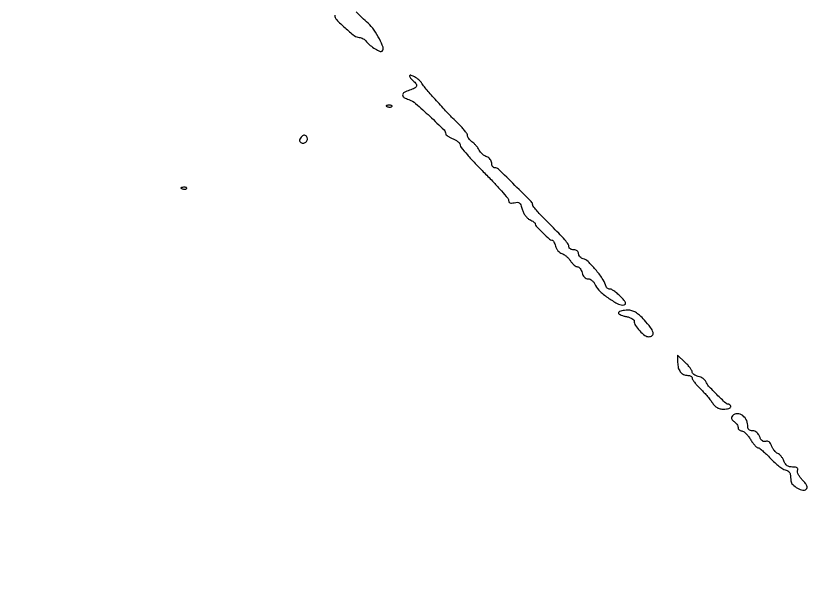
# Model space of a CAD drawing. Extents: x 0 to 2558, y 0 to 3412.
# Drawn here: x 1063 to 1391, y 2701.9 to 2944 of the extents above; entities that cross this region are included whole.
import ezdxf

# ---------------------------------------------------------------- set-up
doc = ezdxf.new("R2010")
doc.units = 0

msp = doc.modelspace()

# ---------------------------------------------------------------- linework, layer by layer
for points in [[(1286.775, 2242.902503, 0.000001), (1177.44536, 2242.627485, 0.134519)], [(1176.555032, 2242.380365, -0.000002), (1098.265318, 2241.934774, -0.000173)], [(1923.086218, 2244.376059, -0.000011), (1814.032813, 2244.041497, -0.000207)], [(1195, 2944.182687, 0.194704), (1195.729429, 2942.380527, 0.017443), (1199.314546, 2938.926896, 0.018694), (1203.131804, 2935.747686, 0.161709), (1205.193296, 2935.026734, -0.083425), (1205.937805, 2934.889523, -0.046084), (1206.776608, 2934.493791, -0.044298), (1207.575683, 2933.921559, -0.053793), (1208.205474, 2933.25, 0.061017), (1209.679646, 2931.722746, 0.035455), (1211.771041, 2930.260038, 0.030132), (1213.811826, 2929.199676, 0.310527), (1214.697043, 2929.36371, 0.288992), (1215.04819, 2930.914018, 0.032951), (1213.565573, 2934.364871, 0.03689), (1211.344169, 2938.025614, 0.05213), (1208.821719, 2940.882369, -0.009758), (1203.936388, 2945.551884, -0.001129)], [(1102.150613, 2258.328759, 0.000012), (1205.122254, 2258.377188, 0.008936)]]:
    msp.add_lwpolyline(points, format="xyb")
for points in [[(1226, 2919.145498, 0.116101), (1226.101466, 2918.714415, 0.036971), (1226.440625, 2918.143757, 0.03463), (1226.925965, 2917.542818, 0.032376), (1227.5, 2917, -0.054502), (1228.697526, 2915.762976, -0.263823), (1228.832998, 2914.831255, -0.189018), (1228.078346, 2914.013243, -0.029161), (1226, 2913.149845, 0.039838), (1223.771435, 2912.167795, 0.258697), (1223.133456, 2911.17203, 0.286417), (1223.665163, 2910.185629, 0.045802), (1225.751132, 2909.2366, -0.095511), (1228.492547, 2907.645518, -0.008762), (1234.365634, 2902.348803, -0.0056), (1240.282359, 2896.696252, -0.201937), (1241, 2894.991813, 0.221933), (1241.16899, 2894.629841, 0.027785), (1241.88125, 2894.097684, 0.02844), (1242.850837, 2893.530568, 0.019923), (1244, 2893, -0.03784), (1245.148086, 2892.419204, -0.045856), (1246.11875, 2891.703069, -0.052267), (1246.791422, 2890.965002, -0.160004), (1247, 2890.329899, 0.176155), (1247.325673, 2889.434193, 0.005353), (1249.9375, 2886.384255, 0.009972), (1253.167958, 2882.837927, 0.006659), (1257, 2878.902439, -0.006857), (1260.831975, 2874.963891, -0.010236), (1264.0625, 2871.408047, -0.005622), (1266.667196, 2868.351677, -0.1754), (1267, 2867.432167, 0.116091), (1267.147453, 2866.805651, 0.188888), (1267.54752, 2866.443915, 0.118069), (1268.252062, 2866.354169, 0.034402), (1269.33605, 2866.548207, -0.058173), (1270.611918, 2866.714609, -0.178977), (1271.419488, 2866.42828, -0.126929), (1272.013605, 2865.601957, -0.023699), (1272.611896, 2863.817259, 0.046888), (1273.138604, 2862.458395, 0.04262), (1273.923453, 2861.174463, 0.045077), (1274.844376, 2860.132807, 0.084964), (1275.775846, 2859.512872, -0.024049), (1276.627591, 2859.084711, -0.032773), (1277.346655, 2858.614215, -0.034351), (1277.864255, 2858.166071, -0.199724), (1278, 2857.839795, 0.192089), (1278.412678, 2856.805245, 0.008903), (1281.11461, 2854.057078, 0.00903), (1283.910343, 2851.4104, 0.187129), (1284.968515, 2851, -0.215787), (1285.323128, 2850.839484, -0.047733), (1285.723277, 2850.285203, -0.041434), (1286.100474, 2849.49848, -0.029596), (1286.393916, 2848.56665, 0.064005), (1286.77764, 2847.588194, 0.051743), (1287.419889, 2846.659364, 0.053428), (1288.209197, 2845.915636, 0.085605), (1289.028965, 2845.490807, -0.066498), (1289.918794, 2845.07175, -0.032736), (1290.925223, 2844.32495, -0.031776), (1291.884866, 2843.399318, -0.039988), (1292.641651, 2842.424157, 0.033875), (1293.343633, 2841.496445, 0.038284), (1294.138433, 2840.712096, 0.041683), (1294.907266, 2840.164457, 0.13471), (1295.506602, 2840, -0.164997), (1296.041274, 2839.818623, -0.066549), (1296.592504, 2839.265625, -0.056088), (1297.076209, 2838.456551, -0.045249), (1297.410644, 2837.5, 0.055063), (1297.799698, 2836.453453, 0.081268), (1298.374379, 2835.66213, 0.093785), (1299.101065, 2835.171901, 0.101966), (1299.935234, 2835, -0.114371), (1300.777221, 2834.80485, -0.066946), (1301.642016, 2834.226828, -0.058717), (1302.432075, 2833.345076, -0.048971), (1303.052466, 2832.25, 0.106994), (1304.853659, 2829.783541, 0.03208), (1308.541703, 2826.905098, 0.029683), (1312.470312, 2824.554241, 0.169121), (1314.842792, 2824.208241, 0.207389), (1315.359983, 2824.561488, 0.252201), (1315.3996, 2825.139052, 0.075033), (1314.7686, 2826.111902, 0.012214), (1313.231063, 2827.763626, 0.021026), (1311.926441, 2828.990546, 0.027896), (1310.636381, 2829.985357, 0.027652), (1309.511659, 2830.668482, 0.178087), (1308.863946, 2830.758473, -0.164199), (1308.366111, 2830.813996, -0.087472), (1307.852822, 2831.173555, -0.071156), (1307.40171, 2831.775465, -0.05493), (1307.088525, 2832.534479, 0.082753), (1305.813138, 2835.197003, 0.023422), (1302.990408, 2838.843953, 0.021004), (1299.90202, 2842.175629, 0.132135), (1297.906771, 2843.314129, -0.073371), (1297.178019, 2843.624182, -0.07087), (1296.560114, 2844.134413, -0.075806), (1296.143333, 2844.759957, -0.109536), (1296, 2845.40638, 0.115978), (1295.851753, 2846.036902, 0.109473), (1295.436249, 2846.550798, 0.096727), (1294.793654, 2846.885289, 0.071894), (1294, 2847, -0.058705), (1293.235099, 2847.090118, -0.077755), (1292.5875, 2847.356126, -0.096347), (1292.15367, 2847.749909, -0.161802), (1292, 2848.212345, 0.150431), (1291.645926, 2849.36258, 0.029226), (1290.305912, 2851.104647, 0.014657), (1287.738269, 2853.897384, 0.001927), (1282.092634, 2859.643287, -0.006427), (1280.141085, 2861.665584, -0.009651), (1278.495961, 2863.483871, -0.005056), (1277.162082, 2865.048272, -0.175756), (1277, 2865.49513, 0.197724), (1276.390179, 2866.97694, 0.002956), (1269.621385, 2873.727626, 0.002995), (1262.778687, 2880.391456, 0.193919), (1261.268622, 2881, -0.150362), (1260.784817, 2881.148858, -0.098552), (1260.372658, 2881.567705, -0.081678), (1260.094682, 2882.193719, -0.063809), (1260, 2882.932612, 0.094583), (1259.849928, 2883.718854, 0.071318), (1259.412188, 2884.484084, 0.069583), (1258.763723, 2885.112698, 0.081072), (1257.998939, 2885.500337, -0.066881), (1257.14825, 2885.901755, -0.038491), (1256.245633, 2886.589928, -0.037728), (1255.430389, 2887.435687, -0.051014), (1254.840239, 2888.317725, 0.033632), (1254.263063, 2889.248716, 0.021955), (1253.481775, 2890.242801, 0.022092), (1252.630509, 2891.148937, 0.038832), (1251.841301, 2891.806704, -0.040744), (1251.136796, 2892.398447, -0.041271), (1250.540882, 2893.094234, -0.044632), (1250.129346, 2893.786211, -0.1123), (1250, 2894.35484, 0.143201), (1249.80227, 2895.031075, 0.019787), (1248.956121, 2896.245587, 0.021356), (1247.807146, 2897.635509, 0.016611), (1246.446371, 2899.048136, -0.001945), (1243.822636, 2901.616644, -0.007883), (1242.255399, 2903.21241, -0.005043), (1240.456263, 2905.141618, -0.000459), (1236.024391, 2910, -0.005288), (1234.104604, 2912.153744, -0.008013), (1232.485125, 2914.070903, -0.003743), (1231.154697, 2915.723164, -0.165862), (1231.008233, 2916.13499, 0.187266), (1230.873298, 2916.469702, 0.020276), (1230.268043, 2917.064633, 0.022663), (1229.458163, 2917.734326, 0.016395), (1228.5, 2918.408043, 0.02392), (1227.540199, 2918.973259, 0.049423), (1226.734375, 2919.300371, 0.089834), (1226.198127, 2919.358328, 0.393416)], [(1216.8125, 2906.316886, 0.051402), (1217.359369, 2906.160852, 0.05415), (1217.916927, 2906.123424, 0.060344), (1218.402231, 2906.202593, 0.126455), (1218.729167, 2906.395833, 0.296942), (1218.77538, 2906.614691, 0.208169), (1218.592839, 2906.799335, 0.077125), (1218.112848, 2906.910055, 0.028489), (1217.416667, 2906.921053, 0.018894), (1216.670344, 2906.862007, 0.168741), (1216.37858, 2906.720685, 0.470617), (1216.395823, 2906.538436, 0.054073)], [(1181.10906, 2893.631409, 0.037369), (1180.588904, 2892.899749, 0.128354), (1180.424712, 2892.3455, 0.177337), (1180.575234, 2891.888736, 0.087186), (1181.038574, 2891.47616, 0.188412), (1182.212485, 2891.26119, 0.162562), (1183.310393, 2891.880583, 0.175071), (1183.766157, 2892.994999, 0.209743), (1183.357618, 2894.042382, 0.089272), (1182.816039, 2894.41875, 0.153701), (1182.275953, 2894.486198, 0.125124), (1181.715405, 2894.229301, 0.049888)], [(1131.8125, 2872.316886, 0.051402), (1132.359369, 2872.160852, 0.05415), (1132.916927, 2872.123424, 0.060344), (1133.402231, 2872.202593, 0.126455), (1133.729167, 2872.395833, 0.296942), (1133.77538, 2872.614691, 0.208169), (1133.592839, 2872.799335, 0.077125), (1133.112848, 2872.910055, 0.028489), (1132.416667, 2872.921053, 0.018894), (1131.670344, 2872.862007, 0.168741), (1131.37858, 2872.720685, 0.470617), (1131.395823, 2872.538436, 0.054073)], [(1312.531227, 2821.050526, 0.337749), (1312.571727, 2820.638006, 0.080243), (1313.153083, 2820.185552, 0.05136), (1314.161103, 2819.761055, 0.027633), (1315.47221, 2819.439236, -0.032367), (1316.823084, 2819.094075, -0.045682), (1317.963712, 2818.603508, -0.054611), (1318.759515, 2818.051343, -0.217092), (1319, 2817.523568, 0.143227), (1319.531045, 2815.707736, 0.045174), (1321.280742, 2813.450124, 0.044857), (1323.385288, 2811.560911, 0.161862), (1325.07258, 2811, 0.184969), (1326.458506, 2811.53087, 0.282513), (1326.814128, 2812.729084, 0.097996), (1325.786774, 2814.815593, 0.021915), (1323.228117, 2817.873619, 0.020146), (1321.216805, 2819.903384, 0.05338), (1319.583772, 2821.126932, 0.070623), (1318.023764, 2821.777957, 0.06367), (1316.287134, 2822, 0.027736), (1315.030879, 2821.930259, 0.034186), (1313.876583, 2821.721092, 0.036504), (1312.962132, 2821.417461, 0.157192)], [(1337, 2800.387091, 0.061389), (1337.278572, 2798.126731, 0.104618), (1338.109418, 2796.422985, 0.122578), (1339.448005, 2795.374081, 0.105569), (1341.2, 2795, -0.061005), (1341.888311, 2794.915706, -0.079578), (1342.47125, 2794.667498, -0.097454), (1342.861509, 2794.299789, -0.15647), (1343, 2793.868077, 0.14438), (1343.181425, 2793.252886, 0.020023), (1343.956259, 2792.152721, 0.021567), (1345.008793, 2790.894878, 0.016762), (1346.255349, 2789.618077, -0.014209), (1347.631127, 2788.223231, -0.010534), (1349.073702, 2786.608123, -0.010666), (1350.371804, 2785.02448, -0.023506), (1351.278402, 2783.75, 0.044013), (1352.268513, 2782.472322, 0.074708), (1353.322865, 2781.629391, 0.078311), (1354.541531, 2781.158141, 0.05322), (1356.023053, 2781, 0.031877), (1357.163458, 2781.072779, 0.049191), (1358.125522, 2781.29375, 0.063237), (1358.791578, 2781.615803, 0.253775), (1359, 2782, 0.082709), (1358.936389, 2782.381918, 0.092533), (1358.752996, 2782.70625, 0.100614), (1358.47986, 2782.923122, 0.118176), (1358.159137, 2783, -0.190188), (1356.894338, 2783.499155, -0.007525), (1353.245783, 2787.014627, -0.010946), (1349.82063, 2790.567965, -0.094967), (1348.666969, 2792.425481, 0.103733), (1348.262468, 2793.052226, 0.04691), (1347.509452, 2793.682867, 0.0437), (1346.558677, 2794.222318, 0.045742), (1345.54282, 2794.578609, -0.04196), (1344.56972, 2794.911676, -0.053412), (1343.746953, 2795.383165, -0.063633), (1343.182315, 2795.913614, -0.174106), (1343, 2796.421317, 0.136117), (1342.823151, 2797.058902, 0.023262), (1342.11875, 2798.116287, 0.023876), (1341.148608, 2799.311278, 0.01929), (1340, 2800.5), (1337, 2803.374182)], [(1359.418619, 2777.868323, 0.142359), (1359.279137, 2777.365819, 0.104964), (1359.406524, 2776.799409, 0.088506), (1359.78503, 2776.2543, 0.069387), (1360.359602, 2775.818633, -0.0607), (1360.987004, 2775.359783, -0.053129), (1361.518133, 2774.744258, -0.055989), (1361.8796, 2774.07291, -0.095804), (1362, 2773.45031, 0.1049), (1362.117391, 2772.896932, 0.099141), (1362.450532, 2772.426029, 0.096461), (1362.948265, 2772.110411, 0.09347), (1363.533725, 2772, -0.154498), (1364.261503, 2771.76962, -0.039605), (1365.223527, 2770.971875, -0.036506), (1366.229273, 2769.839706, -0.030086), (1367.132501, 2768.5, 0.020732), (1368.000168, 2767.159643, 0.027894), (1368.899817, 2766.028125, 0.027519), (1369.72014, 2765.203086, 0.185391), (1370.249036, 2765, -0.163941), (1370.856189, 2764.795428, -0.012814), (1372.208934, 2763.711305, -0.016393), (1373.780521, 2762.29345, -0.011771), (1375.444478, 2760.612954, 0.017547), (1377.174462, 2758.90567, 0.020104), (1378.945659, 2757.40318, 0.019671), (1380.53439, 2756.259444, 0.098582), (1381.544218, 2755.846596, -0.067191), (1382.301927, 2755.590658, -0.067099), (1382.965043, 2755.142887, -0.073136), (1383.436856, 2754.579151, -0.115596), (1383.63465, 2753.983642, 0.000218), (1383.694609, 2753.326178, 0.000147), (1383.763631, 2752.575404, 0.000148), (1383.830851, 2751.848934, 0.000294), (1383.88465, 2751.273053, 0.181993), (1384.633446, 2749.737789, 0.064551), (1386.643543, 2748.278214, 0.067062), (1388.85677, 2747.431992, 0.259786), (1390.219528, 2747.819528, 0.150368), (1390.577372, 2748.495457, 0.143254), (1390.502642, 2749.270085, 0.07921), (1389.923911, 2750.238105, 0.022121), (1388.728679, 2751.544048, -0.035165), (1387.770876, 2752.646961, -0.043077), (1387.047534, 2753.804064, -0.048603), (1386.635477, 2754.849466, -0.162596), (1386.667486, 2755.575866, 0.123774), (1386.744886, 2756.217154, 0.214559), (1386.469996, 2756.666629, 0.119775), (1385.781066, 2756.926559, 0.030602), (1384.582238, 2757, -0.056969), (1383.310254, 2757.145398, -0.096597), (1382.335104, 2757.581137, -0.095119), (1381.585317, 2758.357004, -0.053881), (1380.990257, 2759.525626, 0.0419), (1380.505282, 2760.537149, 0.038061), (1379.844551, 2761.488759, 0.040192), (1379.117373, 2762.248749, 0.090423), (1378.438404, 2762.66201, -0.088857), (1377.761, 2763.07144, -0.040472), (1377.038998, 2763.817532, -0.038395), (1376.38569, 2764.74961, -0.042843), (1375.909497, 2765.73804, 0.043251), (1375.408072, 2766.776684, 0.095397), (1374.825321, 2767.432553, 0.131049), (1374.169847, 2767.704698, 0.125484), (1373.454089, 2767.620756, -0.126026), (1372.737404, 2767.537481, -0.131224), (1372.081156, 2767.811858, -0.095113), (1371.496998, 2768.472315, -0.042825), (1370.992738, 2769.5191, 0.056847), (1370.466632, 2770.53737, 0.071142), (1369.75621, 2771.327215, 0.078855), (1368.920062, 2771.82713, 0.095658), (1368.024751, 2772, -0.072086), (1367.095194, 2772.134716, -0.141205), (1366.470082, 2772.533986, -0.127553), (1366.114298, 2773.237698, -0.053643), (1366, 2774.3, 0.135804), (1365.298515, 2776.835075, 0.134314), (1363.391497, 2778.661639, 0.168436), (1361.141641, 2779.031839, 0.214859)]]:
    msp.add_lwpolyline(points, format="xyb", close=True)

doc.saveas('drawing.dxf')
